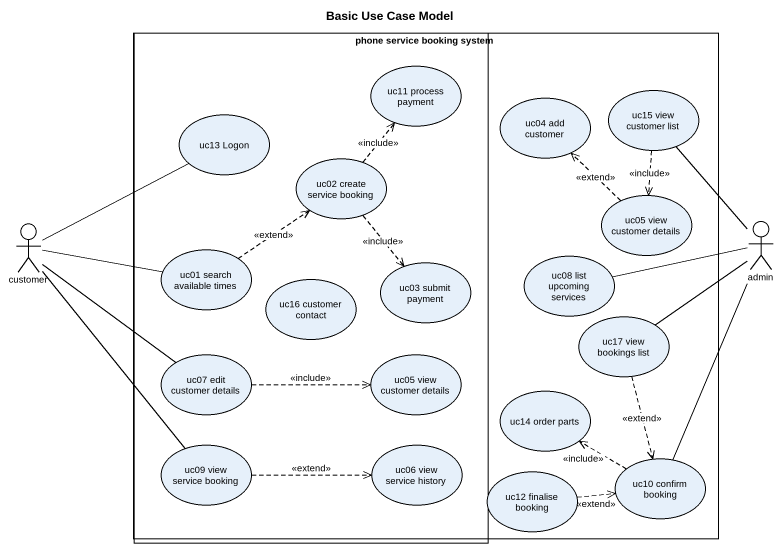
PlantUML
@startuml
title Basic Use Case Model
rectangle "phone service booking system" as phone_service_booking_system {
  usecase "uc04 add customer" as uc04_add_customer
  usecase "uc15 view customer list" as uc15_view_customer_list
  usecase "uc05 view customer details" as uc05_view_customer_details
  usecase "uc08 list upcoming services" as uc08_list_upcoming_services
  usecase "uc17 view bookings list" as uc17_view_bookings_list
  usecase "uc14 order parts" as uc14_order_parts
  usecase "uc12 finalise booking" as uc12_finalise_booking
  usecase "uc10 confirm booking" as uc10_confirm_booking
}
rectangle " " as rectangle1 {
  usecase "uc11 process payment" as uc11_process_payment
  usecase "uc13 Logon" as uc13_Logon
  usecase "uc02 create service booking" as uc02_create_service_booking
  usecase "uc01 search available times" as uc01_search_available_times
  usecase "uc16 customer contact" as uc16_customer_contact
  usecase "uc03 submit payment" as uc03_submit_payment
  usecase "uc07 edit customer details" as uc07_edit_customer_details
  usecase "uc05 view customer details" as uc05_view_customer_details_2
  usecase "uc09 view service booking" as uc09_view_service_booking
  usecase "uc06 view service history" as uc06_view_service_history
}
actor customer
actor admin
uc15_view_customer_list ..> uc05_view_customer_details : <<include>>
uc02_create_service_booking .up.> uc11_process_payment : <<include>>
uc02_create_service_booking ..> uc03_submit_payment : <<include>>
uc05_view_customer_details .up.> uc04_add_customer : <<extend>>
customer -up- uc13_Logon
customer -right- uc01_search_available_times
customer -- uc07_edit_customer_details
customer -- uc09_view_service_booking
uc01_search_available_times .up.> uc02_create_service_booking : <<extend>>
admin -up- uc15_view_customer_list
admin -- uc17_view_bookings_list
admin -- uc10_confirm_booking
uc08_list_upcoming_services -right- admin
uc17_view_bookings_list ..> uc10_confirm_booking : <<extend>>
uc07_edit_customer_details .right.> uc05_view_customer_details_2 : <<include>>
uc09_view_service_booking .right.> uc06_view_service_history : <<extend>>
uc12_finalise_booking .right.> uc10_confirm_booking : <<extend>>
uc10_confirm_booking .left.> uc14_order_parts : <<include>>
@enduml
